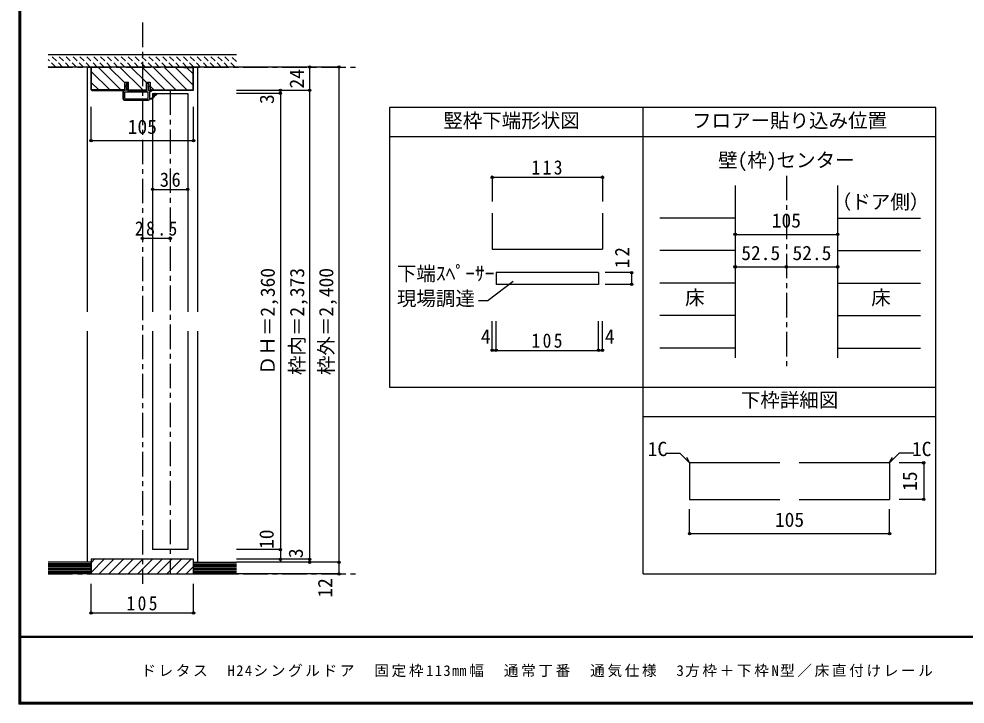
# Model space of a CAD drawing. Units: millimetres at full size, sheet at 1:5, with parts at other scales. Extents: x -973 to 977, y -718 to 696.
# Drawn here: x -973 to -3, y -701 to 1 of the extents above; entities that cross this region are included whole.
import ezdxf
from ezdxf.enums import TextEntityAlignment as Align

# ---------------------------------------------------------------- set-up
doc = ezdxf.new("R2010")
doc.units = ezdxf.units.MM
doc.header["$LTSCALE"] = 5
doc.header["$PDMODE"] = 32
doc.header["$PDSIZE"] = 2.5
doc.linetypes.add('CHAIN1', pattern=[8, 5, -1, 1, -1])
doc.linetypes.add('DASHED1', pattern=[1.8, 1.2, -0.6])
for name, color, linetype in [('0-0_補助線', 7, 'Continuous'), ('0-1_通り芯', 4, 'CHAIN1'), ('0-3_仕上げ', 7, 'Continuous'), ('0-4_枠', 3, 'Continuous'), ('0-6_扉', 6, 'Continuous'), ('0-A_文字', 3, 'Continuous'), ('0-B_寸法', 4, 'Continuous'), ('0-C_ハッチ', 4, 'DASHED1'), ('1-4_枠', 3, 'Continuous'), ('1-B_寸法', 4, 'Continuous'), ('F-1_枠', 6, 'Continuous'), ('F-A_文字', 7, 'Continuous')]:
    doc.layers.add(name, color=color, linetype=linetype)
doc.styles.add('ＭＳ ゴシック', font='')
doc.styles.get('ＭＳ ゴシック').set_extended_font_data('MS Gothic')

# ---------------------------------------------------------------- blocks, each defined once
blk = doc.blocks.new('2')
at = {"layer": '0-0_補助線'}
for p, q in [((-9.846, -9.622), (-9.846, 15.078)), ((-8.846, 16.078), (0.354, 16.078)), ((-8.846, 15.878), (0.637, 15.878)), ((-8.446, 14.378), (-8.446, -8.922)), ((-8.146, 14.678), (-1.546, 14.678)), ((-1.246, 14.378), (-1.246, -8.922)), ((0.154, 11.653), (2.154, 11.653)), ((0.154, 11.653), (0.154, -8.497)), ((2.154, 10.953), (2.154, 11.653)), ((3.154, 11.653), (2.512, 10.83)), ((3.154, 11.653), (6.154, 11.653)), ((4.154, 13.753), (4.154, 13.053)), ((5.154, 13.053), (4.512, 13.876)), ((7.154, 13.053), (5.154, 13.053)), ((6.154, 10.953), (6.154, 11.653)), ((7.558, 12.258), (6.516, 10.835)), ((-1.546, -9.222), (-8.146, -9.222)), ((0.154, -8.497), (2.154, -8.497)), ((2.154, -7.797), (2.154, -8.497)), ((3.154, -8.497), (2.512, -7.674)), ((3.154, -8.497), (6.154, -8.497)), ((6.154, -7.797), (6.154, -8.497)), ((7.558, -9.101), (6.516, -7.679)), ((-1.48, -10.622), (-8.846, -10.622)), ((-1.189, -10.85), (-0.732, -12.694)), ((0.354, -12.922), (-0.441, -12.922)), ((4.154, -9.897), (0.154, -9.897)), ((0.154, -9.897), (0.154, -10.622)), ((0.154, -10.622), (0.645, -12.548)), ((4.154, -10.597), (4.154, -9.897)), ((5.154, -9.897), (4.512, -10.72)), ((7.154, -9.897), (5.154, -9.897))]:
    blk.add_line(p, q, dxfattribs=at)
for points in [[(-9.646, 15.078), (-9.646, -9.622), (-9.846, -9.622)], [(4.154, 13.053), (0.154, 13.053), (0.649, 15.723)]]:
    blk.add_lwpolyline(points, dxfattribs=at)
for centre, radius, start, end in [((-8.846, 15.078), 1, 90, 180), ((-8.846, 15.078), 0.8, 90, 180), ((-8.146, 14.378), 0.3, 90, 180), ((-1.546, 14.378), 0.3, 0, 90), ((0.354, 15.778), 0.3, 349.49875, 90), ((2.354, 10.953), 0.2, 180, 322.03043), ((4.354, 13.753), 0.2, 37.96957, 180), ((6.354, 10.953), 0.2, 180, 323.78053), ((7.154, 12.553), 0.5, 323.78053, 90), ((-8.846, -9.622), 1, 180, 270), ((-8.146, -8.922), 0.3, 180, 270), ((-1.546, -8.922), 0.3, 270, 0), ((2.354, -7.797), 0.2, 37.96957, 180), ((6.354, -7.797), 0.2, 36.21947, 180), ((7.154, -9.397), 0.5, 270, 36.21947), ((-2.846, -10.72), 6, 179.06153, 259.29815), ((-2.846, -10.72), 5.3, 178.93757, 259.29815), ((-3.896, -16.272), 0.35, 259.29815, 79.29815), ((-1.48, -10.922), 0.3, 13.9282, 90), ((-0.441, -12.622), 0.3, 193.9282, 270), ((0.354, -12.622), 0.3, 270, 14.29438), ((4.354, -10.597), 0.2, 180, 322.03043)]:
    blk.add_arc(centre, radius, start, end, dxfattribs=at)
blk.add_point((-3.896, -16.622), dxfattribs=at)

msp = doc.modelspace()

# ---------------------------------------------------------------- linework, layer by layer
at = {"layer": '0-0_補助線', "color": 3}
msp.add_line((-375.162, -197.826), (-375.162, -234.786), dxfattribs=at)
at = {"layer": '0-0_補助線'}
for p, q in [((-484.162, -258.695), (-484.162, -270.695)), ((-379.162, -258.695), (-484.162, -258.695)), ((-379.162, -258.695), (-379.162, -270.695)), ((-466.676, -267.9), (-492.476, -287.249)), ((-379.162, -270.695), (-484.162, -270.695)), ((-502.32, -287.249), (-492.476, -287.249))]:
    msp.add_line(p, q, dxfattribs=at)
at = {"layer": '0-0_補助線', "color": 4}
for p, q in [((-345.272, -258.695), (-372.354, -258.695)), ((-345.272, -258.695), (-345.272, -270.695)), ((-345.272, -270.695), (-372.354, -270.695))]:
    msp.add_line(p, q, dxfattribs=at)
at = {"layer": '0-0_補助線', "color": 3}
msp.add_lwpolyline([(-488.162, -197.826), (-488.162, -234.786), (-375.162, -234.786)], dxfattribs=at)
at = {"layer": '0-0_補助線'}
for p in [(-345.272, -258.695), (-345.272, -270.695)]:
    msp.add_point(p, dxfattribs=at)
at = {"layer": '0-1_通り芯'}
for p, q in [((-846.833, -2.5), (-846.833, -577.5)), ((-943.333, -48), (-626.333, -48)), ((-818.333, -72), (-818.333, -567.5)), ((-186.591, -159.5), (-186.591, -356.007)), ((-943.333, -567.5), (-626.333, -567.5))]:
    msp.add_line(p, q, dxfattribs=at)
at = {"layer": '0-3_仕上げ', "color": 4}
for p, q in [((-239.091, -202.801), (-316.3, -202.801)), ((-134.091, -202.801), (-49.28, -202.801)), ((-239.091, -236.103), (-316.3, -236.103)), ((-134.091, -236.103), (-49.28, -236.103)), ((-239.091, -269.404), (-316.3, -269.404)), ((-134.091, -269.404), (-49.28, -269.404)), ((-239.091, -302.706), (-316.3, -302.706)), ((-134.091, -302.706), (-49.28, -302.706)), ((-239.091, -336.007), (-316.3, -336.007)), ((-134.091, -336.007), (-49.28, -336.007))]:
    msp.add_line(p, q, dxfattribs=at)
at = {"layer": '0-3_仕上げ', "color": 2}
for p, q in [((-899.333, -555.5), (-943.333, -555.5)), ((-899.333, -567.5), (-899.333, -555.5)), ((-794.333, -567.5), (-794.333, -555.5)), ((-794.333, -555.5), (-750.333, -555.5)), ((-899.333, -567.5), (-943.333, -567.5)), ((-794.333, -567.5), (-750.333, -567.5))]:
    msp.add_line(p, q, dxfattribs=at)
at = {"layer": '0-3_仕上げ'}
for p, q in [((-899.333, -557), (-943.333, -557)), ((-899.333, -558.5), (-943.333, -558.5)), ((-899.333, -560), (-943.333, -560)), ((-899.333, -561.5), (-943.333, -561.5)), ((-794.333, -557), (-750.333, -557)), ((-794.333, -558.5), (-750.333, -558.5)), ((-794.333, -560), (-750.333, -560)), ((-794.333, -561.5), (-750.333, -561.5)), ((-899.333, -563), (-943.333, -563)), ((-899.333, -564.5), (-943.333, -564.5)), ((-899.333, -566), (-943.333, -566)), ((-794.333, -563), (-750.333, -563)), ((-794.333, -564.5), (-750.333, -564.5)), ((-794.333, -566), (-750.333, -566))]:
    msp.add_line(p, q, dxfattribs=at)
at = {"layer": '0-4_枠', "color": 4}
for p, q in [((-899.333, -48), (-903.333, -48)), ((-903.333, -48), (-903.333, -298.75)), ((-794.333, -48), (-790.333, -48)), ((-790.333, -48), (-790.333, -298.75)), ((-903.333, -318.75), (-903.333, -555.5)), ((-790.333, -318.75), (-790.333, -555.5))]:
    msp.add_line(p, q, dxfattribs=at)
at = {"layer": '0-4_枠'}
for p, q in [((-794.333, -48), (-899.333, -48)), ((-889.333, -48), (-889.333, -48.5)), ((-804.333, -48.5), (-804.333, -48)), ((-898.833, -71.086), (-898.833, -48.5)), ((-889.333, -48.5), (-898.833, -48.5)), ((-804.333, -48.5), (-794.833, -48.5)), ((-794.833, -71.086), (-794.833, -48.5)), ((-864.833, -63.5), (-861.133, -63.5)), ((-864.833, -72), (-864.833, -63.5)), ((-861.133, -72), (-861.133, -63.5)), ((-842.533, -72), (-842.533, -63.5)), ((-898.419, -71.5), (-898.833, -71.086)), ((-898.626, -72), (-864.833, -72)), ((-864.833, -71.5), (-898.419, -71.5)), ((-861.133, -71.5), (-842.533, -71.5)), ((-861.133, -72), (-842.533, -72)), ((-838.833, -71.5), (-795.248, -71.5)), ((-795.04, -72), (-838.833, -72)), ((-795.248, -71.5), (-794.833, -71.086)), ((-239.091, -169.5), (-239.091, -346.007)), ((-134.091, -169.5), (-134.091, -346.007)), ((-899.333, -552.5), (-899.333, -567.5)), ((-794.333, -552.5), (-899.333, -552.5)), ((-794.333, -567.5), (-794.333, -552.5)), ((-899.333, -567.5), (-794.333, -567.5))]:
    msp.add_line(p, q, dxfattribs=at)
for points in [[(-898.626, -72), (-899.333, -71.293), (-899.333, -48)], [(-795.04, -72), (-794.333, -71.293), (-794.333, -48)], [(-842.533, -63.5), (-838.833, -63.5), (-838.833, -72)]]:
    msp.add_lwpolyline(points, dxfattribs=at)
at = {"layer": '0-6_扉'}
for p, q in [((-836.333, -75), (-800.333, -75)), ((-836.333, -75), (-836.333, -298.75)), ((-800.333, -75), (-800.333, -298.75)), ((-836.333, -318.75), (-836.333, -542.5)), ((-800.333, -318.75), (-800.333, -542.5)), ((-800.333, -542.5), (-836.333, -542.5))]:
    msp.add_line(p, q, dxfattribs=at)
at = {"layer": '0-A_文字'}
for p, q in [((-593.347, -89.5), (-593.347, -376.007)), ((-333.347, -89.5), (-593.347, -89.5)), ((-33.347, -89.5), (-333.347, -89.5)), ((-333.347, -376.007), (-333.347, -89.5)), ((-33.347, -567.5), (-33.347, -89.5)), ((-333.347, -119.5), (-593.347, -119.5)), ((-33.347, -119.5), (-333.347, -119.5)), ((-333.347, -567.5), (-333.347, -376.007)), ((-333.347, -406.007), (-33.347, -406.007)), ((-333.347, -567.5), (-33.347, -567.5))]:
    msp.add_line(p, q, dxfattribs=at)
msp.add_lwpolyline([(-593.347, -376.007), (-333.347, -376.007), (-33.347, -376.007)], dxfattribs=at)
at = {"layer": '0-B_寸法', "color": 2}
for p, q in [((-750.333, -35.5), (-943.333, -35.5)), ((-750.333, -48), (-943.333, -48))]:
    msp.add_line(p, q, dxfattribs=at)
at = {"layer": '0-B_寸法', "linetype": 'DASHED1'}
for p, q in [((-928.505, -48), (-941.005, -35.5)), ((-921.434, -48), (-933.934, -35.5)), ((-914.363, -48), (-926.863, -35.5)), ((-907.292, -48), (-919.792, -35.5)), ((-900.221, -48), (-912.721, -35.5)), ((-893.15, -48), (-905.65, -35.5)), ((-886.078, -48), (-898.578, -35.5)), ((-879.007, -48), (-891.507, -35.5)), ((-871.936, -48), (-884.436, -35.5)), ((-864.865, -48), (-877.365, -35.5)), ((-857.794, -48), (-870.294, -35.5)), ((-850.723, -48), (-863.223, -35.5)), ((-843.652, -48), (-856.152, -35.5)), ((-836.581, -48), (-849.081, -35.5)), ((-829.51, -48), (-842.01, -35.5)), ((-822.439, -48), (-834.939, -35.5)), ((-815.368, -48), (-827.868, -35.5)), ((-808.297, -48), (-820.797, -35.5)), ((-801.226, -48), (-813.726, -35.5)), ((-794.155, -48), (-806.655, -35.5)), ((-787.084, -48), (-799.584, -35.5)), ((-780.012, -48), (-792.512, -35.5)), ((-772.941, -48), (-785.441, -35.5)), ((-765.87, -48), (-778.37, -35.5)), ((-758.799, -48), (-771.299, -35.5)), ((-751.728, -48), (-764.228, -35.5)), ((-750.333, -42.324), (-757.157, -35.5)), ((-935.576, -48), (-943.333, -40.243)), ((-942.647, -48), (-943.333, -47.314))]:
    msp.add_line(p, q, dxfattribs=at)
at = {"layer": '0-B_寸法'}
for p, q in [((-645.333, -48), (-750.333, -48)), ((-675.333, -48), (-675.333, -555.5)), ((-645.333, -48), (-645.333, -567.5)), ((-675.333, -72), (-750.333, -72)), ((-705.333, -75), (-750.333, -75)), ((-705.333, -72), (-705.333, -555.5)), ((-899.333, -123.422), (-899.333, -88.9)), ((-488.162, -160.894), (-375.162, -160.894)), ((-488.162, -160.894), (-488.162, -185.894)), ((-375.162, -160.894), (-375.162, -185.894)), ((-836.333, -173.422), (-800.333, -173.422)), ((-239.091, -219.452), (-134.091, -219.452)), ((-846.833, -223.422), (-818.333, -223.422)), ((-239.091, -252.753), (-134.091, -252.753)), ((-488.162, -338.343), (-488.162, -308.335)), ((-484.162, -338.343), (-484.162, -308.335)), ((-379.162, -338.343), (-379.162, -308.335)), ((-375.162, -338.343), (-375.162, -308.335)), ((-488.162, -338.343), (-484.162, -338.343)), ((-484.162, -338.343), (-379.162, -338.343)), ((-379.162, -338.343), (-375.162, -338.343)), ((-705.333, -542.5), (-750.333, -542.5)), ((-675.333, -552.5), (-750.333, -552.5)), ((-645.333, -555.5), (-750.333, -555.5)), ((-645.333, -567.5), (-750.333, -567.5)), ((-899.333, -607.5), (-899.333, -577.5)), ((-794.333, -607.5), (-794.333, -577.5)), ((-899.333, -607.5), (-794.333, -607.5))]:
    msp.add_line(p, q, dxfattribs=at)
msp.add_lwpolyline([(-899.333, -123.422), (-794.333, -123.422), (-794.333, -88.9)], dxfattribs=at)
at = {"layer": '0-B_寸法', "color": 7}
for p in [(-675.333, -48), (-645.333, -48), (-705.333, -72), (-705.333, -75), (-675.333, -72), (-899.333, -123.422), (-794.333, -123.422), (-488.162, -160.894), (-375.162, -160.894), (-836.333, -173.422), (-800.333, -173.422), (-846.833, -223.422), (-818.333, -223.422), (-239.091, -219.452), (-134.091, -219.452), (-239.091, -252.753), (-186.591, -252.753), (-134.091, -252.753), (-488.162, -338.343), (-484.162, -338.343), (-379.162, -338.343), (-375.162, -338.343), (-705.333, -542.5), (-705.333, -552.5), (-675.333, -552.5), (-675.333, -555.5), (-645.333, -555.5), (-645.333, -567.5), (-899.333, -607.5), (-794.333, -607.5)]:
    msp.add_point(p, dxfattribs=at)
at = {"layer": '0-C_ハッチ', "linetype": 'Continuous'}
for p, q in [((-881.117, -48), (-864.833, -64.284)), ((-869.804, -48), (-846.304, -71.5)), ((-858.49, -48), (-842.533, -63.957)), ((-847.176, -48), (-823.676, -71.5)), ((-835.863, -48), (-812.363, -71.5)), ((-824.549, -48), (-801.049, -71.5)), ((-813.235, -48), (-794.833, -66.402)), ((-898.833, -52.912), (-880.245, -71.5)), ((-891.931, -48.5), (-868.931, -71.5)), ((-801.422, -48.5), (-794.833, -55.088)), ((-898.833, -64.225), (-891.558, -71.5)), ((-838.833, -67.657), (-834.99, -71.5)), ((-899.333, -555.95), (-895.883, -552.5)), ((-899.333, -565.85), (-885.984, -552.5)), ((-891.084, -567.5), (-876.084, -552.5)), ((-881.185, -567.5), (-866.185, -552.5)), ((-871.285, -567.5), (-856.285, -552.5)), ((-861.386, -567.5), (-846.386, -552.5)), ((-851.486, -567.5), (-836.486, -552.5)), ((-841.587, -567.5), (-826.587, -552.5)), ((-831.687, -567.5), (-816.687, -552.5)), ((-821.788, -567.5), (-806.788, -552.5)), ((-811.888, -567.5), (-796.888, -552.5)), ((-801.989, -567.5), (-794.333, -559.845))]:
    msp.add_line(p, q, dxfattribs=at)
at = {"layer": '1-4_枠'}
for p, q in [((-285.14, -453.601), (-285.847, -454.308)), ((-285.847, -454.308), (-285.847, -491.101)), ((-193.347, -453.601), (-285.14, -453.601)), ((-81.554, -453.601), (-173.347, -453.601)), ((-81.554, -453.601), (-80.847, -454.308)), ((-80.847, -454.308), (-80.847, -491.101)), ((-285.847, -491.101), (-193.347, -491.101)), ((-173.347, -491.101), (-80.847, -491.101))]:
    msp.add_line(p, q, dxfattribs=at)
at = {"layer": '1-B_寸法'}
for p, q in [((-310.653, -443.601), (-295.847, -443.601)), ((-285.493, -453.955), (-295.847, -443.601)), ((-81.201, -453.955), (-70.847, -443.601)), ((-56.041, -443.601), (-70.847, -443.601)), ((-285.493, -453.955), (-288.765, -448.287)), ((-81.201, -453.955), (-77.929, -448.287)), ((-45.847, -453.601), (-70.847, -453.601)), ((-45.847, -453.601), (-45.847, -491.101)), ((-45.847, -491.101), (-70.847, -491.101)), ((-285.847, -526.101), (-285.847, -501.101)), ((-80.847, -526.101), (-80.847, -501.101)), ((-285.847, -526.101), (-80.847, -526.101))]:
    msp.add_line(p, q, dxfattribs=at)
at = {"layer": '1-B_寸法', "color": 7}
for p in [(-45.847, -453.601), (-45.847, -491.101), (-285.847, -526.101), (-80.847, -526.101)]:
    msp.add_point(p, dxfattribs=at)
at = {"layer": 'F-1_枠'}
for p, q in [((-973.347, 695.833), (-973.347, -700.833)), ((-972.514, 695.833), (-972.514, -700.833)), ((-971.68, 695.833), (-971.68, -700.833)), ((976.653, -631.667), (-973.347, -631.667)), ((976.653, -632.5), (-973.347, -632.5)), ((976.653, -699.167), (-973.347, -699.167)), ((976.653, -700), (-973.347, -700)), ((976.653, -700.833), (-973.347, -700.833))]:
    msp.add_line(p, q, dxfattribs=at)

# ---------------------------------------------------------------- block references
at = {"layer": '0-0_補助線', "rotation": 90}
msp.add_blockref('2', (-850.255, -72.154), dxfattribs=at)

# ---------------------------------------------------------------- texts
at = {"layer": '0-0_補助線', "style": 'ＭＳ ゴシック'}
for s, p in [('下端ｽﾍﾟｰｻｰ', (-585.848, -271.298)), ('現場調達', (-585.848, -296.893))]:
    msp.add_text(s, height=14.66, dxfattribs=at).set_placement(p, align=Align.BOTTOM_LEFT)
at = {"layer": '0-0_補助線', "insert": (-347.772, -254.122), "char_height": 14.66, "attachment_point": 7, "rotation": 90, "style": 'ＭＳ ゴシック'}
msp.add_mtext('\\T1.27;\\W0.95;12', dxfattribs=at)
at = {"layer": '0-A_文字', "color": 7, "style": 'ＭＳ ゴシック'}
for s, p in [('竪枠下端形状図', (-538.347, -114.5)), ('フロアー貼り込み位置', (-283.347, -114.5)), ('壁(枠)センター', (-256.591, -155.091)), ('（ドア側）', (-140.046, -197.835)), ('床', (-290.426, -296.055)), ('床', (-99.639, -296.055)), ('下枠詳細図', (-233.347, -401.007))]:
    msp.add_text(s, height=14.66, dxfattribs=at).set_placement(p, align=Align.BOTTOM_LEFT)
at = {"layer": '0-B_寸法', "color": 7, "style": 'ＭＳ ゴシック'}
for s, p in [('24', (-676.823, -70)), ('3', (-707.496, -85.885)), ('ＤＨ＝2,360', (-706.652, -363.75)), ('枠内＝2,373', (-676.498, -363.75)), ('枠外＝2,400', (-646.676, -363.75)), ('10', (-707.833, -541.875)), ('3', (-677.833, -551.25)), ('12', (-647.833, -591.769))]:
    msp.add_text(s, height=14.66, rotation=90, dxfattribs=at).set_placement(p, align=Align.BOTTOM_LEFT)
for s, p in [('105', (-861.833, -120.922)), ('105', (-201.591, -216.952)), ('52.5', (-232.841, -250.253)), ('52.5', (-180.341, -250.253)), ('4', (-499.801, -335.843)), ('4', (-372.677, -335.843))]:
    msp.add_text(s, height=14.66, dxfattribs=at).set_placement(p, align=Align.BOTTOM_LEFT)
at = {"layer": '0-B_寸法', "color": 7, "char_height": 14.66, "attachment_point": 7, "style": 'ＭＳ ゴシック'}
for s, insert in [('\\T1.27;\\W0.9;113', (-447.912, -158.394)), ('\\T1.27;\\W0.95;36', (-828.958, -170.922)), ('\\T1.28;\\W0.9;28.5', (-854.458, -220.922)), ('\\T1.27;\\W0.9;105', (-447.912, -335.843)), ('\\T1.27;\\W0.9;105', (-863.083, -605))]:
    msp.add_mtext(s, dxfattribs=dict(at, insert=insert))
at = {"layer": '1-B_寸法', "color": 7, "style": 'ＭＳ ゴシック'}
for s, p in [('1C', (-328.778, -451.101)), ('1C', (-57.916, -451.101)), ('105', (-198.347, -523.601))]:
    msp.add_text(s, height=14.66, dxfattribs=at).set_placement(p, align=Align.BOTTOM_LEFT)
msp.add_text('15', height=14.66, rotation=90, dxfattribs=at).set_placement((-48.347, -482.351), align=Align.BOTTOM_LEFT)
at = {"layer": 'F-A_文字', "insert": (-847.938, -673.333), "char_height": 11, "attachment_point": 7, "style": 'ＭＳ ゴシック'}
msp.add_mtext('\\T1.18;ドレタス\u3000H24シングルドア\u3000固定枠113㎜幅\u3000通常丁番\u3000通気仕様\u30003方枠＋下枠N型／床直付けレール', dxfattribs=at)

doc.saveas('drawing.dxf')
